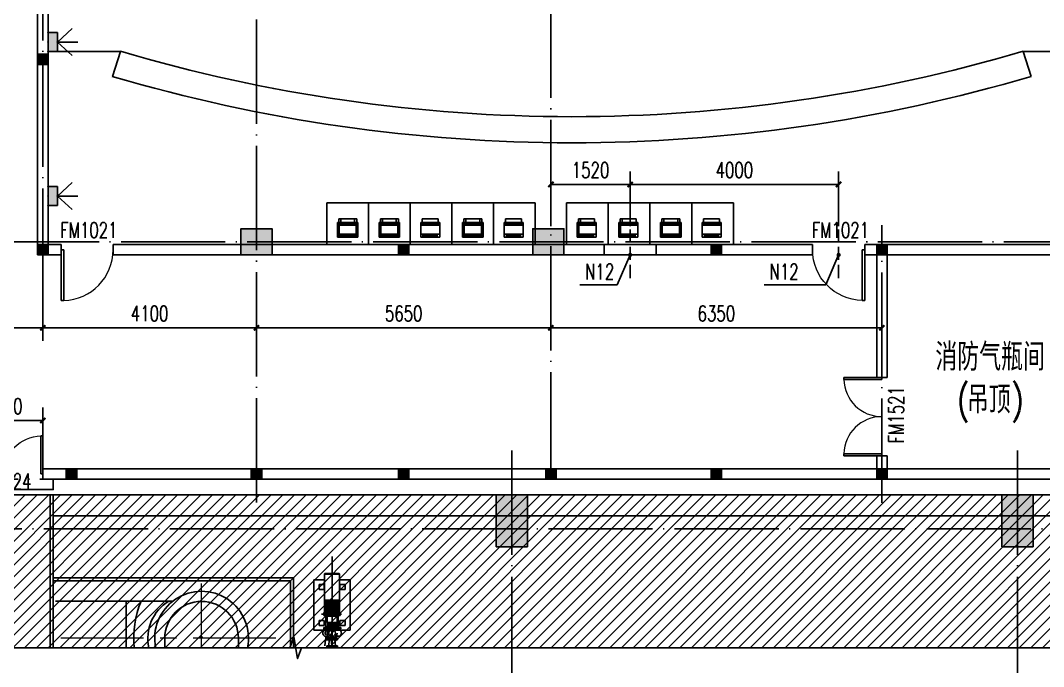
# Model space of a CAD drawing. Extents: x -93062 to 326984, y -142534 to 91021.
# Drawn here: x 28439 to 48070, y 18730 to 31116 of the extents above; entities that cross this region are included whole.
import ezdxf

# ---------------------------------------------------------------- set-up
doc = ezdxf.new("R2010")
doc.units = 0
doc.header["$LTSCALE"] = 1000
doc.header["$MEASUREMENT"] = 0
for name, pattern in [('CENTER', [50.8, 31.75, -6.35, 6.35, -6.35]), ('DASH', [0.35, 0.25, -0.1]), ('DOTE', [2.42, 2, -0.2, 0.02, -0.2]), ('PHANTOM', [63.5, 31.75, -6.35, 6.35, -6.35, 6.35, -6.35])]:
    doc.linetypes.add(name, pattern=pattern)
doc.layers.get('0').update_dxf_attribs({"color": 8})
doc.layers.get('Defpoints').update_dxf_attribs({"color": 8})
for name, color, linetype in [('-人员定位', 6, 'Continuous'), ('CENTRE LINE', 8, 'DOTE'), ('COLUMN', 8, 'Continuous'), ('DIM_SYMB', 8, 'Continuous'), ('DOTE', 8, 'DOTE'), ('EQUIPMENT', 8, 'Continuous'), ('HANDRAIL', 8, 'FENCELINE1'), ('HOLE', 8, 'Continuous'), ('PUB_DIM', 8, 'Continuous'), ('PUB_HATCH', 8, 'Continuous'), ('PUB_TEXT', 8, 'Continuous'), ('STAIR', 8, 'Continuous'), ('TEXT', 8, 'Continuous'), ('WALL', 8, 'Continuous'), ('WINDOW', 8, 'Continuous'), ('WINDOW_TEXT', 8, 'Continuous')]:
    doc.layers.add(name, color=color, linetype=linetype)
doc.styles.add('_TCH_DIM', font='SIMPLEX', dxfattribs={"bigfont": 'GBCBIG'})
doc.styles.add('_TCH_DIM_T3', font='SIMPLEX', dxfattribs={"width": 0.705882, "bigfont": 'GBCBIG'})
doc.styles.add('_TCH_WINDOW', font='SIMPLEX', dxfattribs={"bigfont": 'GBCBIG'})
doc.styles.add('HZTXT', font='geditxt.shx', dxfattribs={"width": 0.8, "bigfont": 'hztxt1.shx'})
doc.linetypes.add('FENCELINE1', pattern='A,0.25,-0.1,[133,ltypeshp.shx,S=0.1,R=0,X=-0.1,Y=0],-0.1,1', length=1.45)
doc.dimstyles.new('_TCH_ARCH&&100', dxfattribs={"dimtxt": 297.5, "dimasz": 100, "dimexe": 250, "dimexo": 300, "dimgap": 126.25, "dimtad": 1, "dimdec": 0, "dimzin": 0, "dimdsep": 46, "dimtxsty": '_TCH_DIM_T3', "dimblk": 'ARCHTICK', "dimcen": 0.09, "dimazin": 2, "dimtfac": 1, "dimtdec": 0, "dimtix": 1, "dimtmove": 2, "dimatfit": 3, "dimfxl": 1, "dimtolj": 1, "dimtzin": 0, "dimarcsym": 0})

# ---------------------------------------------------------------- blocks, each defined once
blk = doc.blocks.new('_FZH')
blk.add_lwpolyline([(-0.5, -0.5), (0.5, -0.5), (0.5, 0.5), (-0.5, 0.5)], close=True)
at = {"layer": 'PUB_HATCH'}
blk.add_solid([(-0.5, -0.5), (0.5, -0.5), (-0.5, 0.5), (0.5, 0.5)], dxfattribs=at)
blk = doc.blocks.new('DSADa')
at = {"layer": 'COLUMN', "xscale": 600.0000000000146, "yscale": 500, "zscale": 500}
for p in [(7100, -54500), (12700, -54500)]:
    blk.add_blockref('_FZH', p, dxfattribs=at)
blk = doc.blocks.new('A$C65E80DF5')
at = {"layer": 'PUB_HATCH'}
for points in [[(19200, -350), (19800, -350), (19800, 650), (19200, 650)], [(28900, -350), (29500, -350), (29500, 650), (28900, 650)]]:
    blk.add_hatch(color=256, dxfattribs=at).paths.add_polyline_path(points)
at = {"layer": 'COLUMN'}
for p, q in [((19800, 650), (19200, 650)), ((19200, 650), (19200, -350)), ((19800, -350), (19800, 650)), ((29500, 650), (28900, 650)), ((28900, 650), (28900, -350)), ((29500, -350), (29500, 650)), ((19200, -350), (19800, -350)), ((28900, -350), (29500, -350))]:
    blk.add_line(p, q, dxfattribs=at)
at = {"layer": 'DOTE'}
for p, q in [((19500, 1500), (19500, -4282)), ((29200, 1500), (29200, -4282)), ((-4000, 0), (34323, 0))]:
    blk.add_line(p, q, dxfattribs=at)
at = {"layer": 'EQUIPMENT', "color": 131, "linetype": 'PHANTOM'}
for p, q in [((16050, -2254), (16050, -534)), ((15700, -1948), (15700, -978)), ((15700, -978), (15907, -978)), ((15907, -864), (15913, -858)), ((15907, -864), (15907, -1370)), ((16193, -870), (15907, -870)), ((15913, -858), (16187, -858)), ((16187, -858), (16193, -864)), ((16193, -864), (16193, -1370)), ((16193, -978), (16400, -978)), ((16400, -978), (16400, -1948)), ((15907, -1370), (16208, -1370)), ((15907, -1376), (15913, -1370)), ((15931, -1376), (15937, -1370)), ((15955, -1376), (15961, -1370)), ((15979, -1376), (15985, -1370)), ((16002, -1376), (16008, -1370)), ((16026, -1376), (16032, -1370)), ((16074, -1376), (16068, -1370)), ((16097, -1376), (16092, -1370)), ((16121, -1376), (16115, -1370)), ((16145, -1376), (16139, -1370)), ((16169, -1376), (16163, -1370)), ((16187, -1370), (16193, -1376)), ((15907, -1602), (15907, -1376)), ((15931, -1376), (15931, -1602)), ((15955, -1376), (15955, -1602)), ((15979, -1376), (15979, -1602)), ((16002, -1376), (16002, -1602)), ((16026, -1376), (16026, -1602)), ((16074, -1376), (16074, -1602)), ((16097, -1376), (16097, -1602)), ((16121, -1376), (16121, -1602)), ((16145, -1376), (16145, -1602)), ((16169, -1376), (16169, -1602)), ((16193, -1602), (16193, -1376)), ((16233, -1638), (15847, -1638)), ((15895, -1608), (16204, -1608)), ((15895, -1667), (15895, -1608)), ((16204, -1667), (15895, -1667)), ((15907, -1602), (15913, -1608)), ((15931, -1602), (15937, -1608)), ((15931, -1893), (15931, -1667)), ((15931, -1679), (16169, -1679)), ((15955, -1602), (15961, -1608)), ((15955, -1798), (15955, -1679)), ((15979, -1602), (15985, -1608)), ((16002, -1602), (16008, -1608)), ((16026, -1602), (16032, -1608)), ((16050, -1679), (16050, -1667)), ((16074, -1602), (16068, -1608)), ((16097, -1602), (16092, -1608)), ((16121, -1602), (16115, -1608)), ((16145, -1602), (16139, -1608)), ((16145, -1798), (16145, -1679)), ((16169, -1602), (16163, -1608)), ((16169, -1893), (16169, -1667)), ((16193, -1602), (16187, -1608)), ((16204, -1667), (16204, -1608)), ((16400, -1948), (15700, -1948)), ((16216, -1893), (15895, -1893)), ((15895, -1893), (15895, -1949)), ((16001, -1917), (15895, -1917)), ((15895, -1923), (15992, -1923)), ((15974, -1941), (15907, -1941)), ((16145, -1798), (15955, -1798)), ((15967, -1816), (15973, -1810)), ((15967, -1875), (15967, -1816)), ((15967, -1875), (15973, -1881)), ((16127, -1810), (15973, -1810)), ((15973, -1881), (16127, -1881)), ((15979, -1816), (15985, -1810)), ((15979, -1816), (15979, -1875)), ((16121, -1846), (15979, -1846)), ((15979, -1857), (16121, -1857)), ((15985, -1881), (15979, -1875)), ((15991, -1857), (15991, -1881)), ((16026, -1810), (16026, -1846)), ((16026, -1834), (16074, -1834)), ((16038, -1881), (16038, -1857)), ((16050, -1846), (16050, -1798)), ((16062, -1881), (16062, -1857)), ((16074, -1810), (16074, -1846)), ((16099, -1917), (16216, -1917)), ((16108, -1923), (16204, -1923)), ((16109, -1857), (16109, -1881)), ((16121, -1816), (16115, -1810)), ((16121, -1875), (16115, -1881)), ((16121, -1816), (16121, -1875)), ((16126, -1941), (16193, -1941)), ((16133, -1816), (16127, -1810)), ((16133, -1875), (16127, -1881)), ((16133, -1875), (16133, -1816)), ((16204, -1917), (16204, -1949)), ((16216, -1917), (16216, -1893)), ((15974, -2059), (15907, -2059)), ((15924, -2131), (15914, -2247)), ((15931, -2059), (15991, -2083)), ((15943, -2107), (16157, -2107)), ((15943, -2131), (15943, -2107)), ((16157, -2119), (15943, -2119)), ((15995, -2131), (15985, -2247)), ((16045, -2247), (16035, -2131)), ((16115, -2247), (16105, -2131)), ((16169, -2059), (16109, -2083)), ((16126, -2059), (16193, -2059)), ((16157, -2131), (16157, -2107)), ((15947, -2247), (16154, -2247)), ((15947, -2270), (15947, -2247)), ((16154, -2270), (16154, -2247))]:
    blk.add_line(p, q, dxfattribs=at)
at = {"layer": 'EQUIPMENT', "linetype": 'CENTER', "lineweight": 0, "ltscale": 0.05}
for p, q in [((13546, -2282), (13546, -1051)), ((14973, -2100), (10746, -2100))]:
    blk.add_line(p, q, dxfattribs=at)
at = {"layer": 'EQUIPMENT', "color": 131}
for p, q in [((15800, -1068), (15900, -1068)), ((15800, -1168), (15800, -1068)), ((15900, -1168), (15800, -1168)), ((15900, -1068), (15900, -1168)), ((16200, -1068), (16300, -1068)), ((16200, -1168), (16200, -1068)), ((16300, -1168), (16200, -1168)), ((16300, -1068), (16300, -1168)), ((10746, -1390), (12993, -1390)), ((12096, -1390), (12096, -2282)), ((15800, -1758), (15900, -1758)), ((15800, -1858), (15800, -1758)), ((15900, -1758), (15900, -1858)), ((16200, -1758), (16300, -1758)), ((16200, -1858), (16200, -1758)), ((16300, -1758), (16300, -1858)), ((15900, -1858), (15800, -1858)), ((16300, -1858), (16200, -1858))]:
    blk.add_line(p, q, dxfattribs=at)
at = {"layer": 'EQUIPMENT', "color": 131, "ltscale": 0.05}
for p, q in [((16020, -1960), (15980, -1943)), ((16037, -2044), (16037, -2000)), ((16154, -2258), (15947, -2258))]:
    blk.add_line(p, q, dxfattribs=at)
at = {"layer": 'EQUIPMENT'}
for p, q in [((12840, -2100), (12840, -2282)), ((14252, -2100), (14252, -2282))]:
    blk.add_line(p, q, dxfattribs=at)
at = {"layer": 'EQUIPMENT', "color": 131, "ltscale": 1000}
for p, q in [((15943, -2131), (16157, -2131)), ((15947, -2270), (16154, -2270))]:
    blk.add_line(p, q, dxfattribs=at)
at = {"layer": 'EQUIPMENT', "color": 131, "ltscale": 0.4}
blk.add_lwpolyline([(15310, -2282), (15310, -940), (10700, -940)], dxfattribs=at)
at = {"layer": 'EQUIPMENT', "color": 131, "linetype": 'ByBlock', "ltscale": 0.4}
blk.add_lwpolyline([(15250, -2282), (15250, -1000), (10700, -1000)], dxfattribs=at)
at = {"layer": 'EQUIPMENT', "color": 131}
blk.add_circle((16050, -2000), 65.1, dxfattribs=at)
for centre, radius, start, end in [((13546, -2100), 900, 348.3606, 191.6394), ((14093, -2100), 1850, 157.4319, 185.6326), ((13343, -2100), 828, 120.9666, 192.6674), ((15980, -2000), 65.1, 331.1394, 209.0414)]:
    blk.add_arc(centre, radius, start, end, dxfattribs=at)
at = {"layer": 'EQUIPMENT'}
blk.add_arc((13546, -2100), 706, 0, 180, dxfattribs=at)
at = {"layer": 'EQUIPMENT', "color": 131, "linetype": 'PHANTOM'}
for centre, radius, start, end in [((15939, -2000), 67.3, 118.0725, 241.9275), ((16050, -2000), 96.6, 28.4258, 0), ((16161, -2000), 67.3, 298.0725, 61.9275), ((15920, -2095), 11.9, 270, 90), ((15991, -2095), 11.9, 270, 90), ((16039, -2095), 11.9, 90, 270), ((16109, -2095), 11.9, 90, 270)]:
    blk.add_arc(centre, radius, start, end, dxfattribs=at)
at = {"layer": 'EQUIPMENT', "color": 131, "linetype": 'CENTER', "lineweight": 0, "ltscale": 0.05}
blk.add_arc((13546, -2100), 25, 0, 180, dxfattribs=at)
at = {"layer": 'EQUIPMENT', "color": 131, "linetype": 'PHANTOM'}
blk.add_point((16121, -1881), dxfattribs=at)
at = {"layer": 'HANDRAIL', "ltscale": 0.4}
blk.add_lwpolyline([(10640, -2282), (10640, 650)], dxfattribs=at)
at = {"layer": 'HANDRAIL', "linetype": 'ByBlock', "ltscale": 0.4}
blk.add_lwpolyline([(10700, -2282), (10700, 650)], dxfattribs=at)
at = {"layer": 'STAIR'}
for p, q in [((8800, 650), (33428, 650)), ((33428, 250), (10700, 250))]:
    blk.add_line(p, q, dxfattribs=at)
blk = doc.blocks.new('A$C2D237980')
at = {"layer": 'EQUIPMENT'}
for p, q in [((-18611, 3650), (-20000, 3650)), ((-18766, 3173), (-18611, 3650)), ((-1134, 3173), (-1289, 3650)), ((-1289, 3650), (100, 3650)), ((-14650, 750), (-13850, 750)), ((-14650, -50), (-14650, 750)), ((-13850, 750), (-14650, 750)), ((-14650, 750), (-14650, -50)), ((-13850, 750), (-13850, -50)), ((-13850, -50), (-13850, 750)), ((-13850, 750), (-13050, 750)), ((-13850, -50), (-13850, 750)), ((-13050, 750), (-13850, 750)), ((-13850, 750), (-13850, -50)), ((-13050, 750), (-13050, -50)), ((-12250, 750), (-13050, 750)), ((-13050, 750), (-13050, -50)), ((-13050, -50), (-13050, 750)), ((-12250, 750), (-11450, 750)), ((-12250, -50), (-12250, 750)), ((-11450, 750), (-12250, 750)), ((-12250, 750), (-12250, -50)), ((-12250, -50), (-12250, 750)), ((-11450, 750), (-11450, -50)), ((-10650, 750), (-11450, 750)), ((-11450, 750), (-11450, -50)), ((-11450, -50), (-11450, 750)), ((-10650, -50), (-10650, 750)), ((-10050, 750), (-9250, 750)), ((-10050, -50), (-10050, 750)), ((-9250, 750), (-10050, 750)), ((-10050, 750), (-10050, -50)), ((-9250, 750), (-9250, -50)), ((-8450, 750), (-9250, 750)), ((-9250, 750), (-9250, -50)), ((-9250, -50), (-9250, 750)), ((-8450, 750), (-7650, 750)), ((-8450, -50), (-8450, 750)), ((-7650, 750), (-8450, 750)), ((-8450, 750), (-8450, -50)), ((-8450, -50), (-8450, 750)), ((-7650, 750), (-7650, -50)), ((-6850, 750), (-7650, 750)), ((-7650, 750), (-7650, -50)), ((-7650, -50), (-7650, 750)), ((-6850, -50), (-6850, 750)), ((-14423, 319), (-14423, 442)), ((-14117, 442), (-14423, 442)), ((-14383, 319), (-14383, 442)), ((-14383, 442), (-14077, 442)), ((-14117, 319), (-14117, 442)), ((-14077, 319), (-14077, 442)), ((-13623, 319), (-13623, 442)), ((-13317, 442), (-13623, 442)), ((-13583, 319), (-13583, 442)), ((-13583, 442), (-13277, 442)), ((-13317, 319), (-13317, 442)), ((-13277, 319), (-13277, 442)), ((-12823, 319), (-12823, 442)), ((-12517, 442), (-12823, 442)), ((-12517, 319), (-12517, 442)), ((-12023, 319), (-12023, 442)), ((-11717, 442), (-12023, 442)), ((-11983, 319), (-11983, 442)), ((-11983, 442), (-11677, 442)), ((-11717, 319), (-11717, 442)), ((-11677, 319), (-11677, 442)), ((-11223, 319), (-11223, 442)), ((-10917, 442), (-11223, 442)), ((-10917, 319), (-10917, 442)), ((-9823, 319), (-9823, 442)), ((-9823, 319), (-9823, 442)), ((-9517, 442), (-9823, 442)), ((-9783, 319), (-9783, 442)), ((-9517, 319), (-9517, 442)), ((-9023, 319), (-9023, 442)), ((-9023, 319), (-9023, 442)), ((-8717, 442), (-9023, 442)), ((-8983, 319), (-8983, 442)), ((-8717, 319), (-8717, 442)), ((-8223, 319), (-8223, 442)), ((-7917, 442), (-8223, 442)), ((-8183, 319), (-8183, 442)), ((-8183, 442), (-7877, 442)), ((-7917, 319), (-7917, 442)), ((-7877, 319), (-7877, 442)), ((-7423, 319), (-7423, 442)), ((-7117, 442), (-7423, 442)), ((-7117, 319), (-7117, 442)), ((-14446, 373), (-14085, 373)), ((-14446, 90), (-14446, 373)), ((-14085, 319), (-14446, 319)), ((-14415, 373), (-14415, 90)), ((-14054, 373), (-14415, 373)), ((-14415, 319), (-14054, 319)), ((-14406, 319), (-14406, 373)), ((-14387, 319), (-14387, 373)), ((-14369, 319), (-14369, 373)), ((-14367, 319), (-14367, 373)), ((-14353, 319), (-14353, 373)), ((-14349, 319), (-14349, 373)), ((-14332, 319), (-14332, 373)), ((-14330, 319), (-14330, 373)), ((-14313, 319), (-14313, 373)), ((-14313, 319), (-14313, 373)), ((-14295, 319), (-14295, 373)), ((-14295, 319), (-14295, 373)), ((-14279, 319), (-14279, 373)), ((-14275, 319), (-14275, 373)), ((-14260, 319), (-14260, 373)), ((-14258, 319), (-14258, 373)), ((-14242, 319), (-14242, 373)), ((-14240, 319), (-14240, 373)), ((-14225, 319), (-14225, 373)), ((-14221, 319), (-14221, 373)), ((-14205, 319), (-14205, 373)), ((-14205, 319), (-14205, 373)), ((-14187, 319), (-14187, 373)), ((-14187, 319), (-14187, 373)), ((-14170, 319), (-14170, 373)), ((-14168, 319), (-14168, 373)), ((-14151, 319), (-14151, 373)), ((-14147, 319), (-14147, 373)), ((-14133, 319), (-14133, 373)), ((-14131, 319), (-14131, 373)), ((-14113, 319), (-14113, 373)), ((-14094, 319), (-14094, 373)), ((-14085, 373), (-14085, 90)), ((-14054, 90), (-14054, 373)), ((-13646, 373), (-13285, 373)), ((-13646, 90), (-13646, 373)), ((-13285, 319), (-13646, 319)), ((-13615, 373), (-13615, 90)), ((-13254, 373), (-13615, 373)), ((-13615, 319), (-13254, 319)), ((-13606, 319), (-13606, 373)), ((-13587, 319), (-13587, 373)), ((-13569, 319), (-13569, 373)), ((-13567, 319), (-13567, 373)), ((-13553, 319), (-13553, 373)), ((-13549, 319), (-13549, 373)), ((-13532, 319), (-13532, 373)), ((-13530, 319), (-13530, 373)), ((-13513, 319), (-13513, 373)), ((-13513, 319), (-13513, 373)), ((-13495, 319), (-13495, 373)), ((-13495, 319), (-13495, 373)), ((-13479, 319), (-13479, 373)), ((-13475, 319), (-13475, 373)), ((-13460, 319), (-13460, 373)), ((-13458, 319), (-13458, 373)), ((-13442, 319), (-13442, 373)), ((-13440, 319), (-13440, 373)), ((-13425, 319), (-13425, 373)), ((-13421, 319), (-13421, 373)), ((-13405, 319), (-13405, 373)), ((-13405, 319), (-13405, 373)), ((-13387, 319), (-13387, 373)), ((-13387, 319), (-13387, 373)), ((-13370, 319), (-13370, 373)), ((-13368, 319), (-13368, 373)), ((-13351, 319), (-13351, 373)), ((-13347, 319), (-13347, 373)), ((-13333, 319), (-13333, 373)), ((-13331, 319), (-13331, 373)), ((-13313, 319), (-13313, 373)), ((-13294, 319), (-13294, 373)), ((-13285, 373), (-13285, 90)), ((-13254, 90), (-13254, 373)), ((-12846, 373), (-12485, 373)), ((-12846, 90), (-12846, 373)), ((-12485, 319), (-12846, 319)), ((-12806, 319), (-12806, 373)), ((-12787, 319), (-12787, 373)), ((-12769, 319), (-12769, 373)), ((-12753, 319), (-12753, 373)), ((-12732, 319), (-12732, 373)), ((-12713, 319), (-12713, 373)), ((-12695, 319), (-12695, 373)), ((-12679, 319), (-12679, 373)), ((-12660, 319), (-12660, 373)), ((-12642, 319), (-12642, 373)), ((-12625, 319), (-12625, 373)), ((-12605, 319), (-12605, 373)), ((-12587, 319), (-12587, 373)), ((-12570, 319), (-12570, 373)), ((-12551, 319), (-12551, 373)), ((-12533, 319), (-12533, 373)), ((-12485, 373), (-12485, 90)), ((-12046, 373), (-11685, 373)), ((-12046, 90), (-12046, 373)), ((-11685, 319), (-12046, 319)), ((-12015, 373), (-12015, 90)), ((-11654, 373), (-12015, 373)), ((-12015, 319), (-11654, 319)), ((-12006, 319), (-12006, 373)), ((-11987, 319), (-11987, 373)), ((-11969, 319), (-11969, 373)), ((-11967, 319), (-11967, 373)), ((-11953, 319), (-11953, 373)), ((-11949, 319), (-11949, 373)), ((-11932, 319), (-11932, 373)), ((-11930, 319), (-11930, 373)), ((-11913, 319), (-11913, 373)), ((-11913, 319), (-11913, 373)), ((-11895, 319), (-11895, 373)), ((-11895, 319), (-11895, 373)), ((-11879, 319), (-11879, 373)), ((-11875, 319), (-11875, 373)), ((-11860, 319), (-11860, 373)), ((-11858, 319), (-11858, 373)), ((-11842, 319), (-11842, 373)), ((-11840, 319), (-11840, 373)), ((-11825, 319), (-11825, 373)), ((-11821, 319), (-11821, 373)), ((-11805, 319), (-11805, 373)), ((-11805, 319), (-11805, 373)), ((-11787, 319), (-11787, 373)), ((-11787, 319), (-11787, 373)), ((-11770, 319), (-11770, 373)), ((-11768, 319), (-11768, 373)), ((-11751, 319), (-11751, 373)), ((-11747, 319), (-11747, 373)), ((-11733, 319), (-11733, 373)), ((-11731, 319), (-11731, 373)), ((-11713, 319), (-11713, 373)), ((-11694, 319), (-11694, 373)), ((-11685, 373), (-11685, 90)), ((-11654, 90), (-11654, 373)), ((-11246, 373), (-10885, 373)), ((-11246, 90), (-11246, 373)), ((-10885, 319), (-11246, 319)), ((-11206, 319), (-11206, 373)), ((-11187, 319), (-11187, 373)), ((-11169, 319), (-11169, 373)), ((-11153, 319), (-11153, 373)), ((-11132, 319), (-11132, 373)), ((-11113, 319), (-11113, 373)), ((-11095, 319), (-11095, 373)), ((-11079, 319), (-11079, 373)), ((-11060, 319), (-11060, 373)), ((-11042, 319), (-11042, 373)), ((-11025, 319), (-11025, 373)), ((-11005, 319), (-11005, 373)), ((-10987, 319), (-10987, 373)), ((-10970, 319), (-10970, 373)), ((-10951, 319), (-10951, 373)), ((-10933, 319), (-10933, 373)), ((-10885, 373), (-10885, 90)), ((-9846, 90), (-9846, 373)), ((-9846, 373), (-9485, 373)), ((-9846, 90), (-9846, 373)), ((-9485, 319), (-9846, 319)), ((-9815, 373), (-9815, 90)), ((-9806, 319), (-9806, 373)), ((-9806, 319), (-9806, 373)), ((-9787, 319), (-9787, 373)), ((-9787, 319), (-9787, 373)), ((-9769, 319), (-9769, 373)), ((-9769, 319), (-9769, 373)), ((-9767, 319), (-9767, 373)), ((-9753, 319), (-9753, 373)), ((-9753, 319), (-9753, 373)), ((-9749, 319), (-9749, 373)), ((-9732, 319), (-9732, 373)), ((-9732, 319), (-9732, 373)), ((-9730, 319), (-9730, 373)), ((-9713, 319), (-9713, 373)), ((-9713, 319), (-9713, 373)), ((-9713, 319), (-9713, 373)), ((-9695, 319), (-9695, 373)), ((-9695, 319), (-9695, 373)), ((-9695, 319), (-9695, 373)), ((-9679, 319), (-9679, 373)), ((-9679, 319), (-9679, 373)), ((-9675, 319), (-9675, 373)), ((-9660, 319), (-9660, 373)), ((-9660, 319), (-9660, 373)), ((-9658, 319), (-9658, 373)), ((-9642, 319), (-9642, 373)), ((-9625, 319), (-9625, 373)), ((-9605, 319), (-9605, 373)), ((-9587, 319), (-9587, 373)), ((-9570, 319), (-9570, 373)), ((-9551, 319), (-9551, 373)), ((-9533, 319), (-9533, 373)), ((-9485, 373), (-9485, 90)), ((-9046, 90), (-9046, 373)), ((-9046, 373), (-8685, 373)), ((-9046, 90), (-9046, 373)), ((-8685, 319), (-9046, 319)), ((-9015, 373), (-9015, 90)), ((-9006, 319), (-9006, 373)), ((-9006, 319), (-9006, 373)), ((-8987, 319), (-8987, 373)), ((-8987, 319), (-8987, 373)), ((-8969, 319), (-8969, 373)), ((-8969, 319), (-8969, 373)), ((-8967, 319), (-8967, 373)), ((-8953, 319), (-8953, 373)), ((-8953, 319), (-8953, 373)), ((-8949, 319), (-8949, 373)), ((-8932, 319), (-8932, 373)), ((-8932, 319), (-8932, 373)), ((-8930, 319), (-8930, 373)), ((-8913, 319), (-8913, 373)), ((-8913, 319), (-8913, 373)), ((-8913, 319), (-8913, 373)), ((-8895, 319), (-8895, 373)), ((-8895, 319), (-8895, 373)), ((-8895, 319), (-8895, 373)), ((-8879, 319), (-8879, 373)), ((-8879, 319), (-8879, 373)), ((-8875, 319), (-8875, 373)), ((-8860, 319), (-8860, 373)), ((-8860, 319), (-8860, 373)), ((-8858, 319), (-8858, 373)), ((-8842, 319), (-8842, 373)), ((-8825, 319), (-8825, 373)), ((-8805, 319), (-8805, 373)), ((-8787, 319), (-8787, 373)), ((-8770, 319), (-8770, 373)), ((-8751, 319), (-8751, 373)), ((-8733, 319), (-8733, 373)), ((-8685, 373), (-8685, 90)), ((-8246, 373), (-7885, 373)), ((-8246, 90), (-8246, 373)), ((-7885, 319), (-8246, 319)), ((-8215, 373), (-8215, 90)), ((-7854, 373), (-8215, 373)), ((-8215, 319), (-7854, 319)), ((-8206, 319), (-8206, 373)), ((-8187, 319), (-8187, 373)), ((-8169, 319), (-8169, 373)), ((-8167, 319), (-8167, 373)), ((-8153, 319), (-8153, 373)), ((-8149, 319), (-8149, 373)), ((-8132, 319), (-8132, 373)), ((-8130, 319), (-8130, 373)), ((-8113, 319), (-8113, 373)), ((-8113, 319), (-8113, 373)), ((-8095, 319), (-8095, 373)), ((-8095, 319), (-8095, 373)), ((-8079, 319), (-8079, 373)), ((-8075, 319), (-8075, 373)), ((-8060, 319), (-8060, 373)), ((-8058, 319), (-8058, 373)), ((-8042, 319), (-8042, 373)), ((-8040, 319), (-8040, 373)), ((-8025, 319), (-8025, 373)), ((-8021, 319), (-8021, 373)), ((-8005, 319), (-8005, 373)), ((-8005, 319), (-8005, 373)), ((-7987, 319), (-7987, 373)), ((-7987, 319), (-7987, 373)), ((-7970, 319), (-7970, 373)), ((-7968, 319), (-7968, 373)), ((-7951, 319), (-7951, 373)), ((-7947, 319), (-7947, 373)), ((-7933, 319), (-7933, 373)), ((-7931, 319), (-7931, 373)), ((-7913, 319), (-7913, 373)), ((-7894, 319), (-7894, 373)), ((-7885, 373), (-7885, 90)), ((-7854, 90), (-7854, 373)), ((-7446, 373), (-7085, 373)), ((-7446, 90), (-7446, 373)), ((-7085, 319), (-7446, 319)), ((-7406, 319), (-7406, 373)), ((-7387, 319), (-7387, 373)), ((-7369, 319), (-7369, 373)), ((-7353, 319), (-7353, 373)), ((-7332, 319), (-7332, 373)), ((-7313, 319), (-7313, 373)), ((-7295, 319), (-7295, 373)), ((-7279, 319), (-7279, 373)), ((-7260, 319), (-7260, 373)), ((-7242, 319), (-7242, 373)), ((-7225, 319), (-7225, 373)), ((-7205, 319), (-7205, 373)), ((-7187, 319), (-7187, 373)), ((-7170, 319), (-7170, 373)), ((-7151, 319), (-7151, 373)), ((-7133, 319), (-7133, 373)), ((-7085, 373), (-7085, 90)), ((-14085, 145), (-14446, 145)), ((-14085, 90), (-14446, 90)), ((-14415, 145), (-14054, 145)), ((-14415, 90), (-14054, 90)), ((-14406, 91), (-14406, 145)), ((-14387, 91), (-14387, 145)), ((-14369, 91), (-14369, 145)), ((-14367, 91), (-14367, 145)), ((-14353, 91), (-14353, 145)), ((-14349, 91), (-14349, 145)), ((-14332, 91), (-14332, 145)), ((-14330, 91), (-14330, 145)), ((-14313, 91), (-14313, 145)), ((-14313, 91), (-14313, 145)), ((-14295, 91), (-14295, 145)), ((-14295, 91), (-14295, 145)), ((-14279, 91), (-14279, 145)), ((-14275, 91), (-14275, 145)), ((-14260, 91), (-14260, 145)), ((-14258, 91), (-14258, 145)), ((-14242, 91), (-14242, 145)), ((-14240, 91), (-14240, 145)), ((-14225, 91), (-14225, 145)), ((-14221, 91), (-14221, 145)), ((-14205, 91), (-14205, 145)), ((-14205, 91), (-14205, 145)), ((-14187, 91), (-14187, 145)), ((-14187, 91), (-14187, 145)), ((-14170, 91), (-14170, 145)), ((-14168, 91), (-14168, 145)), ((-14151, 91), (-14151, 145)), ((-14147, 91), (-14147, 145)), ((-14133, 91), (-14133, 145)), ((-14131, 91), (-14131, 145)), ((-14113, 91), (-14113, 145)), ((-14094, 91), (-14094, 145)), ((-13285, 145), (-13646, 145)), ((-13285, 90), (-13646, 90)), ((-13615, 145), (-13254, 145)), ((-13615, 90), (-13254, 90)), ((-13606, 91), (-13606, 145)), ((-13587, 91), (-13587, 145)), ((-13569, 91), (-13569, 145)), ((-13567, 91), (-13567, 145)), ((-13553, 91), (-13553, 145)), ((-13549, 91), (-13549, 145)), ((-13532, 91), (-13532, 145)), ((-13530, 91), (-13530, 145)), ((-13513, 91), (-13513, 145)), ((-13513, 91), (-13513, 145)), ((-13495, 91), (-13495, 145)), ((-13495, 91), (-13495, 145)), ((-13479, 91), (-13479, 145)), ((-13475, 91), (-13475, 145)), ((-13460, 91), (-13460, 145)), ((-13458, 91), (-13458, 145)), ((-13442, 91), (-13442, 145)), ((-13440, 91), (-13440, 145)), ((-13425, 91), (-13425, 145)), ((-13421, 91), (-13421, 145)), ((-13405, 91), (-13405, 145)), ((-13405, 91), (-13405, 145)), ((-13387, 91), (-13387, 145)), ((-13387, 91), (-13387, 145)), ((-13370, 91), (-13370, 145)), ((-13368, 91), (-13368, 145)), ((-13351, 91), (-13351, 145)), ((-13347, 91), (-13347, 145)), ((-13333, 91), (-13333, 145)), ((-13331, 91), (-13331, 145)), ((-13313, 91), (-13313, 145)), ((-13294, 91), (-13294, 145)), ((-12485, 145), (-12846, 145)), ((-12485, 90), (-12846, 90)), ((-12806, 91), (-12806, 145)), ((-12787, 91), (-12787, 145)), ((-12769, 91), (-12769, 145)), ((-12753, 91), (-12753, 145)), ((-12732, 91), (-12732, 145)), ((-12713, 91), (-12713, 145)), ((-12695, 91), (-12695, 145)), ((-12679, 91), (-12679, 145)), ((-12660, 91), (-12660, 145)), ((-12642, 91), (-12642, 145)), ((-12625, 91), (-12625, 145)), ((-12605, 91), (-12605, 145)), ((-12587, 91), (-12587, 145)), ((-12570, 91), (-12570, 145)), ((-12551, 91), (-12551, 145)), ((-12533, 91), (-12533, 145)), ((-11685, 145), (-12046, 145)), ((-11685, 90), (-12046, 90)), ((-12015, 145), (-11654, 145)), ((-12015, 90), (-11654, 90)), ((-12006, 91), (-12006, 145)), ((-11987, 91), (-11987, 145)), ((-11969, 91), (-11969, 145)), ((-11967, 91), (-11967, 145)), ((-11953, 91), (-11953, 145)), ((-11949, 91), (-11949, 145)), ((-11932, 91), (-11932, 145)), ((-11930, 91), (-11930, 145)), ((-11913, 91), (-11913, 145)), ((-11913, 91), (-11913, 145)), ((-11895, 91), (-11895, 145)), ((-11895, 91), (-11895, 145)), ((-11879, 91), (-11879, 145)), ((-11875, 91), (-11875, 145)), ((-11860, 91), (-11860, 145)), ((-11858, 91), (-11858, 145)), ((-11842, 91), (-11842, 145)), ((-11840, 91), (-11840, 145)), ((-11825, 91), (-11825, 145)), ((-11821, 91), (-11821, 145)), ((-11805, 91), (-11805, 145)), ((-11805, 91), (-11805, 145)), ((-11787, 91), (-11787, 145)), ((-11787, 91), (-11787, 145)), ((-11770, 91), (-11770, 145)), ((-11768, 91), (-11768, 145)), ((-11751, 91), (-11751, 145)), ((-11747, 91), (-11747, 145)), ((-11733, 91), (-11733, 145)), ((-11731, 91), (-11731, 145)), ((-11713, 91), (-11713, 145)), ((-11694, 91), (-11694, 145)), ((-10885, 145), (-11246, 145)), ((-10885, 90), (-11246, 90)), ((-11206, 91), (-11206, 145)), ((-11187, 91), (-11187, 145)), ((-11169, 91), (-11169, 145)), ((-11153, 91), (-11153, 145)), ((-11132, 91), (-11132, 145)), ((-11113, 91), (-11113, 145)), ((-11095, 91), (-11095, 145)), ((-11079, 91), (-11079, 145)), ((-11060, 91), (-11060, 145)), ((-11042, 91), (-11042, 145)), ((-11025, 91), (-11025, 145)), ((-11005, 91), (-11005, 145)), ((-10987, 91), (-10987, 145)), ((-10970, 91), (-10970, 145)), ((-10951, 91), (-10951, 145)), ((-10933, 91), (-10933, 145)), ((-9485, 145), (-9846, 145)), ((-9485, 90), (-9846, 90)), ((-9806, 91), (-9806, 145)), ((-9806, 91), (-9806, 145)), ((-9787, 91), (-9787, 145)), ((-9787, 91), (-9787, 145)), ((-9769, 91), (-9769, 145)), ((-9769, 91), (-9769, 145)), ((-9767, 91), (-9767, 145)), ((-9753, 91), (-9753, 145)), ((-9753, 91), (-9753, 145)), ((-9749, 91), (-9749, 145)), ((-9732, 91), (-9732, 145)), ((-9732, 91), (-9732, 145)), ((-9730, 91), (-9730, 145)), ((-9713, 91), (-9713, 145)), ((-9713, 91), (-9713, 145)), ((-9713, 91), (-9713, 145)), ((-9695, 91), (-9695, 145)), ((-9695, 91), (-9695, 145)), ((-9695, 91), (-9695, 145)), ((-9679, 91), (-9679, 145)), ((-9679, 91), (-9679, 145)), ((-9675, 91), (-9675, 145)), ((-9660, 91), (-9660, 145)), ((-9660, 91), (-9660, 145)), ((-9658, 91), (-9658, 145)), ((-9642, 91), (-9642, 145)), ((-9625, 91), (-9625, 145)), ((-9605, 91), (-9605, 145)), ((-9587, 91), (-9587, 145)), ((-9570, 91), (-9570, 145)), ((-9551, 91), (-9551, 145)), ((-9533, 91), (-9533, 145)), ((-8685, 145), (-9046, 145)), ((-8685, 90), (-9046, 90)), ((-9006, 91), (-9006, 145)), ((-9006, 91), (-9006, 145)), ((-8987, 91), (-8987, 145)), ((-8987, 91), (-8987, 145)), ((-8969, 91), (-8969, 145)), ((-8969, 91), (-8969, 145)), ((-8967, 91), (-8967, 145)), ((-8953, 91), (-8953, 145)), ((-8953, 91), (-8953, 145)), ((-8949, 91), (-8949, 145)), ((-8932, 91), (-8932, 145)), ((-8932, 91), (-8932, 145)), ((-8930, 91), (-8930, 145)), ((-8913, 91), (-8913, 145)), ((-8913, 91), (-8913, 145)), ((-8913, 91), (-8913, 145)), ((-8895, 91), (-8895, 145)), ((-8895, 91), (-8895, 145)), ((-8895, 91), (-8895, 145)), ((-8879, 91), (-8879, 145)), ((-8879, 91), (-8879, 145)), ((-8875, 91), (-8875, 145)), ((-8860, 91), (-8860, 145)), ((-8860, 91), (-8860, 145)), ((-8858, 91), (-8858, 145)), ((-8842, 91), (-8842, 145)), ((-8825, 91), (-8825, 145)), ((-8805, 91), (-8805, 145)), ((-8787, 91), (-8787, 145)), ((-8770, 91), (-8770, 145)), ((-8751, 91), (-8751, 145)), ((-8733, 91), (-8733, 145)), ((-7885, 145), (-8246, 145)), ((-7885, 90), (-8246, 90)), ((-8215, 145), (-7854, 145)), ((-8215, 90), (-7854, 90)), ((-8206, 91), (-8206, 145)), ((-8187, 91), (-8187, 145)), ((-8169, 91), (-8169, 145)), ((-8167, 91), (-8167, 145)), ((-8153, 91), (-8153, 145)), ((-8149, 91), (-8149, 145)), ((-8132, 91), (-8132, 145)), ((-8130, 91), (-8130, 145)), ((-8113, 91), (-8113, 145)), ((-8113, 91), (-8113, 145)), ((-8095, 91), (-8095, 145)), ((-8095, 91), (-8095, 145)), ((-8079, 91), (-8079, 145)), ((-8075, 91), (-8075, 145)), ((-8060, 91), (-8060, 145)), ((-8058, 91), (-8058, 145)), ((-8042, 91), (-8042, 145)), ((-8040, 91), (-8040, 145)), ((-8025, 91), (-8025, 145)), ((-8021, 91), (-8021, 145)), ((-8005, 91), (-8005, 145)), ((-8005, 91), (-8005, 145)), ((-7987, 91), (-7987, 145)), ((-7987, 91), (-7987, 145)), ((-7970, 91), (-7970, 145)), ((-7968, 91), (-7968, 145)), ((-7951, 91), (-7951, 145)), ((-7947, 91), (-7947, 145)), ((-7933, 91), (-7933, 145)), ((-7931, 91), (-7931, 145)), ((-7913, 91), (-7913, 145)), ((-7894, 91), (-7894, 145)), ((-7085, 145), (-7446, 145)), ((-7085, 90), (-7446, 90)), ((-7406, 91), (-7406, 145)), ((-7387, 91), (-7387, 145)), ((-7369, 91), (-7369, 145)), ((-7353, 91), (-7353, 145)), ((-7332, 91), (-7332, 145)), ((-7313, 91), (-7313, 145)), ((-7295, 91), (-7295, 145)), ((-7279, 91), (-7279, 145)), ((-7260, 91), (-7260, 145)), ((-7242, 91), (-7242, 145)), ((-7225, 91), (-7225, 145)), ((-7205, 91), (-7205, 145)), ((-7187, 91), (-7187, 145)), ((-7170, 91), (-7170, 145)), ((-7151, 91), (-7151, 145)), ((-7133, 91), (-7133, 145)), ((-13850, -50), (-14650, -50)), ((-14650, -50), (-13850, -50)), ((-13050, -50), (-13850, -50)), ((-13850, -50), (-13050, -50)), ((-13050, -50), (-12250, -50)), ((-11450, -50), (-12250, -50)), ((-12250, -50), (-11450, -50)), ((-11450, -50), (-10650, -50)), ((-9250, -50), (-10050, -50)), ((-10050, -50), (-9250, -50)), ((-9250, -50), (-8450, -50)), ((-7650, -50), (-8450, -50)), ((-8450, -50), (-7650, -50)), ((-7650, -50), (-6850, -50))]:
    blk.add_line(p, q, dxfattribs=at)
for centre, radius, start, end in [((-9950, 32954), 30554, 253.5328, 286.4672), ((-9950, 33058), 31159, 253.5635, 286.4365)]:
    blk.add_arc(centre, radius, start, end, dxfattribs=at)
blk = doc.blocks.new('_ArchTick')
at = {"color": 0, "linetype": 'ByBlock', "const_width": 0.4}
blk.add_lwpolyline([(-0.5, -0.5), (0.5, 0.5)], dxfattribs=at)
blk = doc.blocks.new('*D396')
at = {"layer": 'Defpoints', "color": 0, "transparency": 16777216}
for p in [(44138, 27972), (40138, 26872), (44138, 26872)]:
    blk.add_point(p, dxfattribs=at)
at = {"layer": 'HOLE', "color": 0, "lineweight": -2, "transparency": 16777216}
for p, q in [((40138, 27172), (40138, 28222)), ((44138, 27172), (44138, 28222)), ((40138, 27972), (44138, 27972))]:
    blk.add_line(p, q, dxfattribs=at)
at = {"layer": 'HOLE', "color": 0, "lineweight": -2, "transparency": 16777216, "xscale": 100, "yscale": 100, "zscale": 100, "rotation": 180}
blk.add_blockref('_ArchTick', (40138, 27972), dxfattribs=at)
at = {"layer": 'HOLE', "color": 0, "lineweight": -2, "transparency": 16777216, "xscale": 100, "yscale": 100, "zscale": 100}
blk.add_blockref('_ArchTick', (44138, 27972), dxfattribs=at)
at = {"layer": 'HOLE', "color": 0, "transparency": 16777216, "insert": (42138, 28248), "char_height": 297.5, "attachment_point": 5, "style": '_TCH_DIM_T3'}
blk.add_mtext('\\A1;4000', dxfattribs=at)
blk = doc.blocks.new('*D397')
at = {"layer": 'Defpoints', "color": 0, "transparency": 16777216}
for p in [(40138, 27972), (38618, 26872), (40138, 26872)]:
    blk.add_point(p, dxfattribs=at)
at = {"layer": 'HOLE', "color": 0, "lineweight": -2, "transparency": 16777216}
for p, q in [((38618, 27172), (38618, 28222)), ((40138, 27172), (40138, 28222)), ((38618, 27972), (40138, 27972))]:
    blk.add_line(p, q, dxfattribs=at)
at = {"layer": 'HOLE', "color": 0, "lineweight": -2, "transparency": 16777216, "xscale": 100, "yscale": 100, "zscale": 100, "rotation": 180}
blk.add_blockref('_ArchTick', (38618, 27972), dxfattribs=at)
at = {"layer": 'HOLE', "color": 0, "lineweight": -2, "transparency": 16777216, "xscale": 100, "yscale": 100, "zscale": 100}
blk.add_blockref('_ArchTick', (40138, 27972), dxfattribs=at)
at = {"layer": 'HOLE', "color": 0, "transparency": 16777216, "insert": (39378, 28248), "char_height": 297.5, "attachment_point": 5, "style": '_TCH_DIM_T3'}
blk.add_mtext('\\A1;1520', dxfattribs=at)
blk = doc.blocks.new('*D1363')
at = {"layer": 'Defpoints', "color": 0, "transparency": 16777216}
for p in [(28869, 23445), (27369, 22443), (28869, 22443)]:
    blk.add_point(p, dxfattribs=at)
at = {"layer": 'PUB_DIM', "color": 0, "lineweight": -2, "transparency": 16777216}
for p, q in [((27369, 22743), (27369, 23695)), ((28869, 22743), (28869, 23695)), ((27369, 23445), (28869, 23445))]:
    blk.add_line(p, q, dxfattribs=at)
at = {"layer": 'PUB_DIM', "color": 0, "lineweight": -2, "transparency": 16777216, "xscale": 100, "yscale": 100, "zscale": 100, "rotation": 180}
blk.add_blockref('_ArchTick', (27369, 23445), dxfattribs=at)
at = {"layer": 'PUB_DIM', "color": 0, "lineweight": -2, "transparency": 16777216, "xscale": 100, "yscale": 100, "zscale": 100}
blk.add_blockref('_ArchTick', (28869, 23445), dxfattribs=at)
at = {"layer": 'PUB_DIM', "color": 0, "transparency": 16777216, "insert": (28119, 23720), "char_height": 297.5, "attachment_point": 5, "style": '_TCH_DIM_T3'}
blk.add_mtext('\\A1;1500', dxfattribs=at)
blk = doc.blocks.new('*D1485')
at = {"layer": 'Defpoints', "color": 0, "transparency": 16777216}
for p in [(25868, 26378), (28868, 26378), (28868, 25223)]:
    blk.add_point(p, dxfattribs=at)
at = {"layer": 'PUB_DIM', "color": 0, "lineweight": -2, "transparency": 16777216}
for p, q in [((25868, 26078), (25868, 24973)), ((28868, 26078), (28868, 24973)), ((25868, 25223), (28868, 25223))]:
    blk.add_line(p, q, dxfattribs=at)
at = {"layer": 'PUB_DIM', "color": 0, "lineweight": -2, "transparency": 16777216, "xscale": 100, "yscale": 100, "zscale": 100, "rotation": 180}
blk.add_blockref('_ArchTick', (25868, 25223), dxfattribs=at)
at = {"layer": 'PUB_DIM', "color": 0, "lineweight": -2, "transparency": 16777216, "xscale": 100, "yscale": 100, "zscale": 100}
blk.add_blockref('_ArchTick', (28868, 25223), dxfattribs=at)
at = {"layer": 'PUB_DIM', "color": 0, "transparency": 16777216, "insert": (27368, 25498), "char_height": 297.5, "attachment_point": 5, "style": '_TCH_DIM_T3'}
blk.add_mtext('\\A1;3000', dxfattribs=at)
blk = doc.blocks.new('*D1486')
at = {"layer": 'Defpoints', "color": 0, "transparency": 16777216}
for p in [(28868, 26378), (32968, 26378), (32968, 25223)]:
    blk.add_point(p, dxfattribs=at)
at = {"layer": 'PUB_DIM', "color": 0, "lineweight": -2, "transparency": 16777216}
for p, q in [((28868, 26078), (28868, 24973)), ((32968, 26078), (32968, 24973)), ((28868, 25223), (32968, 25223))]:
    blk.add_line(p, q, dxfattribs=at)
at = {"layer": 'PUB_DIM', "color": 0, "lineweight": -2, "transparency": 16777216, "xscale": 100, "yscale": 100, "zscale": 100, "rotation": 180}
blk.add_blockref('_ArchTick', (28868, 25223), dxfattribs=at)
at = {"layer": 'PUB_DIM', "color": 0, "lineweight": -2, "transparency": 16777216, "xscale": 100, "yscale": 100, "zscale": 100}
blk.add_blockref('_ArchTick', (32968, 25223), dxfattribs=at)
at = {"layer": 'PUB_DIM', "color": 0, "transparency": 16777216, "insert": (30918, 25498), "char_height": 297.5, "attachment_point": 5, "style": '_TCH_DIM_T3'}
blk.add_mtext('\\A1;4100', dxfattribs=at)
blk = doc.blocks.new('*D1487')
at = {"layer": 'Defpoints', "color": 0, "transparency": 16777216}
for p in [(32968, 26378), (38618, 26378), (38618, 25223)]:
    blk.add_point(p, dxfattribs=at)
at = {"layer": 'PUB_DIM', "color": 0, "lineweight": -2, "transparency": 16777216}
for p, q in [((32968, 26078), (32968, 24973)), ((38618, 26078), (38618, 24973)), ((32968, 25223), (38618, 25223))]:
    blk.add_line(p, q, dxfattribs=at)
at = {"layer": 'PUB_DIM', "color": 0, "lineweight": -2, "transparency": 16777216, "xscale": 100, "yscale": 100, "zscale": 100, "rotation": 180}
blk.add_blockref('_ArchTick', (32968, 25223), dxfattribs=at)
at = {"layer": 'PUB_DIM', "color": 0, "lineweight": -2, "transparency": 16777216, "xscale": 100, "yscale": 100, "zscale": 100}
blk.add_blockref('_ArchTick', (38618, 25223), dxfattribs=at)
at = {"layer": 'PUB_DIM', "color": 0, "transparency": 16777216, "insert": (35793, 25498), "char_height": 297.5, "attachment_point": 5, "style": '_TCH_DIM_T3'}
blk.add_mtext('\\A1;5650', dxfattribs=at)
blk = doc.blocks.new('*D1488')
at = {"layer": 'Defpoints', "color": 0, "transparency": 16777216}
for p in [(38618, 26378), (44968, 26378), (44968, 25223)]:
    blk.add_point(p, dxfattribs=at)
at = {"layer": 'PUB_DIM', "color": 0, "lineweight": -2, "transparency": 16777216}
for p, q in [((38618, 26078), (38618, 24973)), ((44968, 26078), (44968, 24973)), ((38618, 25223), (44968, 25223))]:
    blk.add_line(p, q, dxfattribs=at)
at = {"layer": 'PUB_DIM', "color": 0, "lineweight": -2, "transparency": 16777216, "xscale": 100, "yscale": 100, "zscale": 100, "rotation": 180}
blk.add_blockref('_ArchTick', (38618, 25223), dxfattribs=at)
at = {"layer": 'PUB_DIM', "color": 0, "lineweight": -2, "transparency": 16777216, "xscale": 100, "yscale": 100, "zscale": 100}
blk.add_blockref('_ArchTick', (44968, 25223), dxfattribs=at)
at = {"layer": 'PUB_DIM', "color": 0, "transparency": 16777216, "insert": (41793, 25498), "char_height": 297.5, "attachment_point": 5, "style": '_TCH_DIM_T3'}
blk.add_mtext('\\A1;6350', dxfattribs=at)
blk = doc.blocks.new('$DorLib2D$00000002')
for p, q in [((-0.5, 0), (-0.5, 0.4875)), ((-0.475, 0.4875), (-0.5, 0.4875)), ((-0.475, 0), (-0.475, 0.4875)), ((0.475, 0), (0.475, 0.4875)), ((0.475, 0.4875), (0.5, 0.4875)), ((0.5, 0), (0.5, 0.4875)), ((-0.5, 0), (-0.475, 0)), ((0.5, 0), (0.475, 0))]:
    blk.add_line(p, q)
at = {"lineweight": 13}
for centre, start, end in [((-0.4875, 0), 0, 88.53072), ((0.4875, 0), 91.46928, 180)]:
    blk.add_arc(centre, 0.4875, start, end, dxfattribs=at)
blk = doc.blocks.new('$DorLib2D$00000001')
for p, q in [((0.45, 0.975), (0.5, 0.975)), ((0.45, 0), (0.45, 0.975)), ((0.5, 0), (0.5, 0.975)), ((0.5, 0), (0.45, 0))]:
    blk.add_line(p, q)
at = {"lineweight": 13}
blk.add_arc((0.475, 0), 0.975, 91.4693, 180, dxfattribs=at)
blk = doc.blocks.new('定位基站')
at = {"layer": '-人员定位', "ltscale": 0.01}
h = blk.add_hatch(color=256, dxfattribs=at)
h.dxf.hatch_style = 1
h.paths.add_polyline_path([(406524, 477798), (406524, 477617), (406162, 477617), (406162, 477798)])
at = {"layer": '-人员定位', "color": 6}
for p, q in [((406343, 477798), (406082, 478077)), ((406343, 477798), (406343, 478186)), ((406343, 477798), (406604, 478077)), ((406343, 477995), (406343, 477995)), ((406162, 477798), (406524, 477798)), ((406162, 477617), (406162, 477798)), ((406524, 477617), (406162, 477617)), ((406524, 477798), (406524, 477617))]:
    blk.add_line(p, q, dxfattribs=at)
for p in [(406162, 477617), (406343, 477798), (406343, 477617), (406524, 477617)]:
    blk.add_point(p, dxfattribs=at)

msp = doc.modelspace()

# ---------------------------------------------------------------- hatches: boundary and pattern name
h = msp.add_hatch()
h.set_pattern_fill('ANSI31', color=256, scale=100)
h.set_pattern_definition([(45, (0, 0), (-112.2532, 112.2532), [])])
h.paths.add_polyline_path([(17317.9, 19090.6), (51795.7, 19090.6), (51795.7, 22022.1), (17317.9, 22022.1)])
at = {"layer": 'PUB_HATCH'}
for points in [[(28768.4, 30472.1), (28768.4, 30272.1), (28968.4, 30272.1), (28968.4, 30472.1)], [(28768.4, 26822.1), (28768.4, 26622.1), (28968.4, 26622.1), (28968.4, 26822.1)], [(35693.4, 26822.1), (35693.4, 26622.1), (35893.4, 26622.1), (35893.4, 26822.1)], [(41693.4, 26822.1), (41693.4, 26622.1), (41893.4, 26622.1), (41893.4, 26822.1)], [(44868.4, 26822.1), (44868.4, 26622.1), (45068.4, 26622.1), (45068.4, 26822.1)], [(29318.4, 22522.1), (29318.4, 22322.1), (29518.4, 22322.1), (29518.4, 22522.1)], [(32868.4, 22522.1), (32868.4, 22322.1), (33068.4, 22322.1), (33068.4, 22522.1)], [(35693.4, 22522.1), (35693.4, 22322.1), (35893.4, 22322.1), (35893.4, 22522.1)], [(38518.4, 22522.1), (38518.4, 22322.1), (38718.4, 22322.1), (38718.4, 22522.1)], [(41693.4, 22522.1), (41693.4, 22322.1), (41893.4, 22322.1), (41893.4, 22522.1)], [(44868.4, 22522.1), (44868.4, 22322.1), (45068.4, 22322.1), (45068.4, 22522.1)]]:
    msp.add_hatch(color=256, dxfattribs=at).paths.add_polyline_path(points)

# ---------------------------------------------------------------- linework, layer by layer
msp.add_lwpolyline([(17317.9, 19090.6), (51795.7, 19090.6), (51795.7, 22022.1), (17317.9, 22022.1)], close=True)
at = {"layer": 'CENTRE LINE'}
for points in [[(28868.4, 25893.5), (28868.4, 41455)], [(44968.4, 21866.5), (44968.4, 27193)]]:
    msp.add_lwpolyline(points, dxfattribs=at)
at = {"layer": 'COLUMN'}
for p, q in [((28768.4, 30472.1), (28768.4, 30272.1)), ((28968.4, 30472.1), (28768.4, 30472.1)), ((28968.4, 30272.1), (28968.4, 30472.1)), ((28768.4, 30272.1), (28968.4, 30272.1)), ((28768.4, 26822.1), (28768.4, 26622.1)), ((28968.4, 26822.1), (28768.4, 26822.1)), ((28968.4, 26622.1), (28968.4, 26822.1)), ((35693.4, 26822.1), (35693.4, 26622.1)), ((35893.4, 26822.1), (35693.4, 26822.1)), ((35893.4, 26622.1), (35893.4, 26822.1)), ((41693.4, 26822.1), (41693.4, 26622.1)), ((41893.4, 26822.1), (41693.4, 26822.1)), ((41893.4, 26622.1), (41893.4, 26822.1)), ((44868.4, 26822.1), (44868.4, 26622.1)), ((45068.4, 26822.1), (44868.4, 26822.1)), ((45068.4, 26622.1), (45068.4, 26822.1)), ((28768.4, 26622.1), (28968.4, 26622.1)), ((35693.4, 26622.1), (35893.4, 26622.1)), ((41693.4, 26622.1), (41893.4, 26622.1)), ((44868.4, 26622.1), (45068.4, 26622.1)), ((29318.4, 22522.1), (29318.4, 22322.1)), ((29518.4, 22522.1), (29318.4, 22522.1)), ((29518.4, 22322.1), (29518.4, 22522.1)), ((32868.4, 22522.1), (32868.4, 22322.1)), ((33068.4, 22522.1), (32868.4, 22522.1)), ((33068.4, 22322.1), (33068.4, 22522.1)), ((35693.4, 22522.1), (35693.4, 22322.1)), ((35893.4, 22522.1), (35693.4, 22522.1)), ((35893.4, 22322.1), (35893.4, 22522.1)), ((38518.4, 22522.1), (38518.4, 22322.1)), ((38718.4, 22522.1), (38518.4, 22522.1)), ((38718.4, 22322.1), (38718.4, 22522.1)), ((41693.4, 22522.1), (41693.4, 22322.1)), ((41893.4, 22522.1), (41693.4, 22522.1)), ((41893.4, 22322.1), (41893.4, 22522.1)), ((44868.4, 22522.1), (44868.4, 22322.1)), ((45068.4, 22522.1), (44868.4, 22522.1)), ((45068.4, 22322.1), (45068.4, 22522.1)), ((29318.4, 22322.1), (29518.4, 22322.1)), ((32868.4, 22322.1), (33068.4, 22322.1)), ((35693.4, 22322.1), (35893.4, 22322.1)), ((38518.4, 22322.1), (38718.4, 22322.1)), ((41693.4, 22322.1), (41893.4, 22322.1)), ((44868.4, 22322.1), (45068.4, 22322.1))]:
    msp.add_line(p, q, dxfattribs=at)
at = {"layer": 'DIM_SYMB'}
msp.add_lwpolyline([(15643.2, 19090.6), (33606.9, 19090.6), (33683.4, 19300.6), (33757.4, 18880.6), (33831.9, 19090.6), (51795.7, 19090.6)], dxfattribs=at)
at = {"layer": 'DOTE'}
for p, q in [((15849, 26872.1), (51585.9, 26872.1)), ((16713.5, 22322.1), (53065, 22322.1))]:
    msp.add_line(p, q, dxfattribs=at)
for points in [[(32968.4, 21872.1), (32968.4, 86156)], [(38618.4, 22372.1), (38618.4, 86156)]]:
    msp.add_lwpolyline(points, dxfattribs=at)
at = {"layer": 'HOLE', "linetype": 'DASH'}
for p, q in [((40138.4, 26178.8), (40138.4, 27111)), ((44138.4, 26178.8), (44138.4, 27111))]:
    msp.add_line(p, q, dxfattribs=at)
at = {"layer": 'HOLE'}
for p, q in [((39638.4, 26822.1), (39638.4, 26622.1)), ((40638.4, 26822.1), (40638.4, 26622.1)), ((43638.4, 26822.1), (43638.4, 26622.1)), ((44638.4, 26822.1), (44638.4, 26622.1)), ((40138.4, 26622.1), (39890.6, 26046.5)), ((44138.4, 26622.1), (43890.6, 26046.5)), ((39890.6, 26046.5), (39169.5, 26046.5)), ((43890.6, 26046.5), (42707.5, 26046.5))]:
    msp.add_line(p, q, dxfattribs=at)
at = {"layer": 'HOLE', "const_width": 40}
for points in [[(40146.3, 26640.4, 1), (40130.5, 26603.7, 1)], [(44146.3, 26640.4, 1), (44130.5, 26603.7, 1)]]:
    msp.add_lwpolyline(points, format="xyb", close=True, dxfattribs=at)
at = {"layer": 'STAIR'}
msp.add_lwpolyline([(25568.4, 22322.1), (25568.4, 22122), (29068.4, 22122), (29068.4, 22322.1)], dxfattribs=at)
at = {"layer": 'WALL'}
for p, q in [((28768.4, 26622.1), (28768.4, 37872.1)), ((28968.4, 26822.1), (28968.4, 37872.1)), ((29218.4, 26822.1), (28968.4, 26822.1)), ((29218.4, 26622.1), (29218.4, 26822.1)), ((43638.4, 26822.1), (30218.4, 26822.1)), ((30218.4, 26822.1), (30218.4, 26622.1)), ((43638.4, 26622.1), (43638.4, 26822.1)), ((44968.4, 26822.1), (44638.4, 26822.1)), ((44638.4, 26822.1), (44638.4, 26622.1)), ((48458.4, 26822.1), (44968.4, 26822.1)), ((28768.4, 26622.1), (29218.4, 26622.1)), ((30218.4, 26622.1), (43638.4, 26622.1)), ((44638.4, 26622.1), (44868.4, 26622.1)), ((44868.4, 26622.1), (44868.4, 24272.1)), ((45068.4, 24272.1), (45068.4, 26622.1)), ((48398.4, 26622.1), (45068.4, 26622.1)), ((44868.4, 24272.1), (45068.4, 24272.1)), ((45068.4, 22772.1), (44868.4, 22772.1)), ((44868.4, 22772.1), (44868.4, 22522.1)), ((45068.4, 22522.1), (45068.4, 22772.1)), ((44868.4, 22522.1), (28868.8, 22522.1)), ((28868.8, 22522.1), (28868.8, 22322.1)), ((48608.4, 22522.1), (45068.4, 22522.1)), ((28868.8, 22322.1), (44968.4, 22322.1)), ((48668.4, 22322.1), (44968.4, 22322.1))]:
    msp.add_line(p, q, dxfattribs=at)

# ---------------------------------------------------------------- block references
at = {"layer": '-人员定位', "xscale": -1, "rotation": 270}
for p in [(-448648.7, -375639.6), (-448648.7, -378592.6)]:
    msp.add_blockref('定位基站', p, dxfattribs=at)
msp.add_blockref('A$C65E80DF5', (18368.4, 21372.1))
at = {"layer": 'COLUMN'}
msp.add_blockref('DSADa', (25868.4, 81372.1), dxfattribs=at)
at = {"layer": 'EQUIPMENT'}
msp.add_blockref('A$C2D237980', (48968.4, 26872.1), dxfattribs=at)
at = {"layer": 'WINDOW'}
ref = msp.add_blockref('$DorLib2D$00000001', (29718.4, 26722.1), dxfattribs=dict(at, xscale=1000, yscale=1000, zscale=1000, rotation=180))
ref.add_attrib('A', 'FM1021', (29203.4, 26948.3), dxfattribs={"layer": 'WINDOW_TEXT', "height": 297.5, "style": '_TCH_WINDOW', "width": 0.705882})
ref = msp.add_blockref('$DorLib2D$00000001', (44138.4, 26722.1), dxfattribs=dict(at, xscale=-1000, yscale=1000, zscale=-1000, rotation=180))
ref.add_attrib('A', 'FM1021', (43623.4, 26948.3), dxfattribs={"layer": 'WINDOW_TEXT', "height": 297.5, "style": '_TCH_WINDOW', "width": 0.705882})
ref = msp.add_blockref('$DorLib2D$00000002', (44968.4, 23522.1), dxfattribs=dict(at, xscale=1500, yscale=1500, zscale=1500, rotation=90))
ref.add_attrib('A', 'FM1521', (45392.1, 23007.1), dxfattribs={"layer": 'WINDOW_TEXT', "height": 297.5, "rotation": 90, "style": '_TCH_WINDOW', "width": 0.705882})
ref = msp.add_blockref('$DorLib2D$00000002', (28118.8, 22422.1), dxfattribs=dict(at, xscale=1500, yscale=-1500, zscale=1500, rotation=180))
ref.add_attrib('A', 'FM1524', (27553.8, 22130.2), dxfattribs={"layer": 'WINDOW_TEXT', "height": 297.5, "style": '_TCH_WINDOW', "width": 0.705882})

# ---------------------------------------------------------------- texts
at = {"layer": 'PUB_TEXT', "style": '_TCH_DIM', "width": 0.705882}
for p in [(39274.5, 26151.5), (42812.5, 26151.5)]:
    msp.add_text('N12', height=297.5, dxfattribs=at).set_placement(p)
at = {"layer": 'TEXT', "style": 'HZTXT', "width": 0.8}
for s, p in [('消防气瓶间', (45994.5, 24402)), ('(', (46403, 23582.1)), (')', (47439, 23582.1)), ('吊顶', (46599, 23582.1))]:
    msp.add_text(s, height=525, dxfattribs=at).set_placement(p)

# ---------------------------------------------------------------- dimensions: what is measured, and where the dimension line sits
at = {"layer": 'HOLE'}
for p1, p2, picture, middle in [((38618.4, 26872.1), (40138.4, 26872.1), '*D397', (39378.4, 28247.5)), ((40138.4, 26872.1), (44138.4, 26872.1), '*D396', (42138.4, 28247.5))]:
    dim = msp.add_aligned_dim(p1=p1, p2=p2, distance=1100.4, dimstyle='_TCH_ARCH&&100', dxfattribs=at)
    dim.commit()
    dim.dimension.update_dxf_attribs({"geometry": picture, "text_midpoint": middle})
at = {"layer": 'PUB_DIM'}
for p1, p2, distance, picture, middle in [((25868.4, 26378), (28868.4, 26378), -1154.7, '*D1485', (27368.4, 25498.2)), ((28868.4, 26378), (32968.4, 26378), -1154.7, '*D1486', (30918.4, 25498.2)), ((32968.4, 26378), (38618.4, 26378), -1154.7, '*D1487', (35793.4, 25498.2)), ((38618.4, 26378), (44968.4, 26378), -1154.7, '*D1488', (41793.4, 25498.2)), ((27368.8, 22442.5), (28868.8, 22442.5), 1002.1, '*D1363', (28118.8, 23719.6))]:
    dim = msp.add_aligned_dim(p1=p1, p2=p2, distance=distance, dimstyle='_TCH_ARCH&&100', dxfattribs=at)
    dim.commit()
    dim.dimension.update_dxf_attribs({"geometry": picture, "text_midpoint": middle})

doc.saveas('drawing.dxf')
